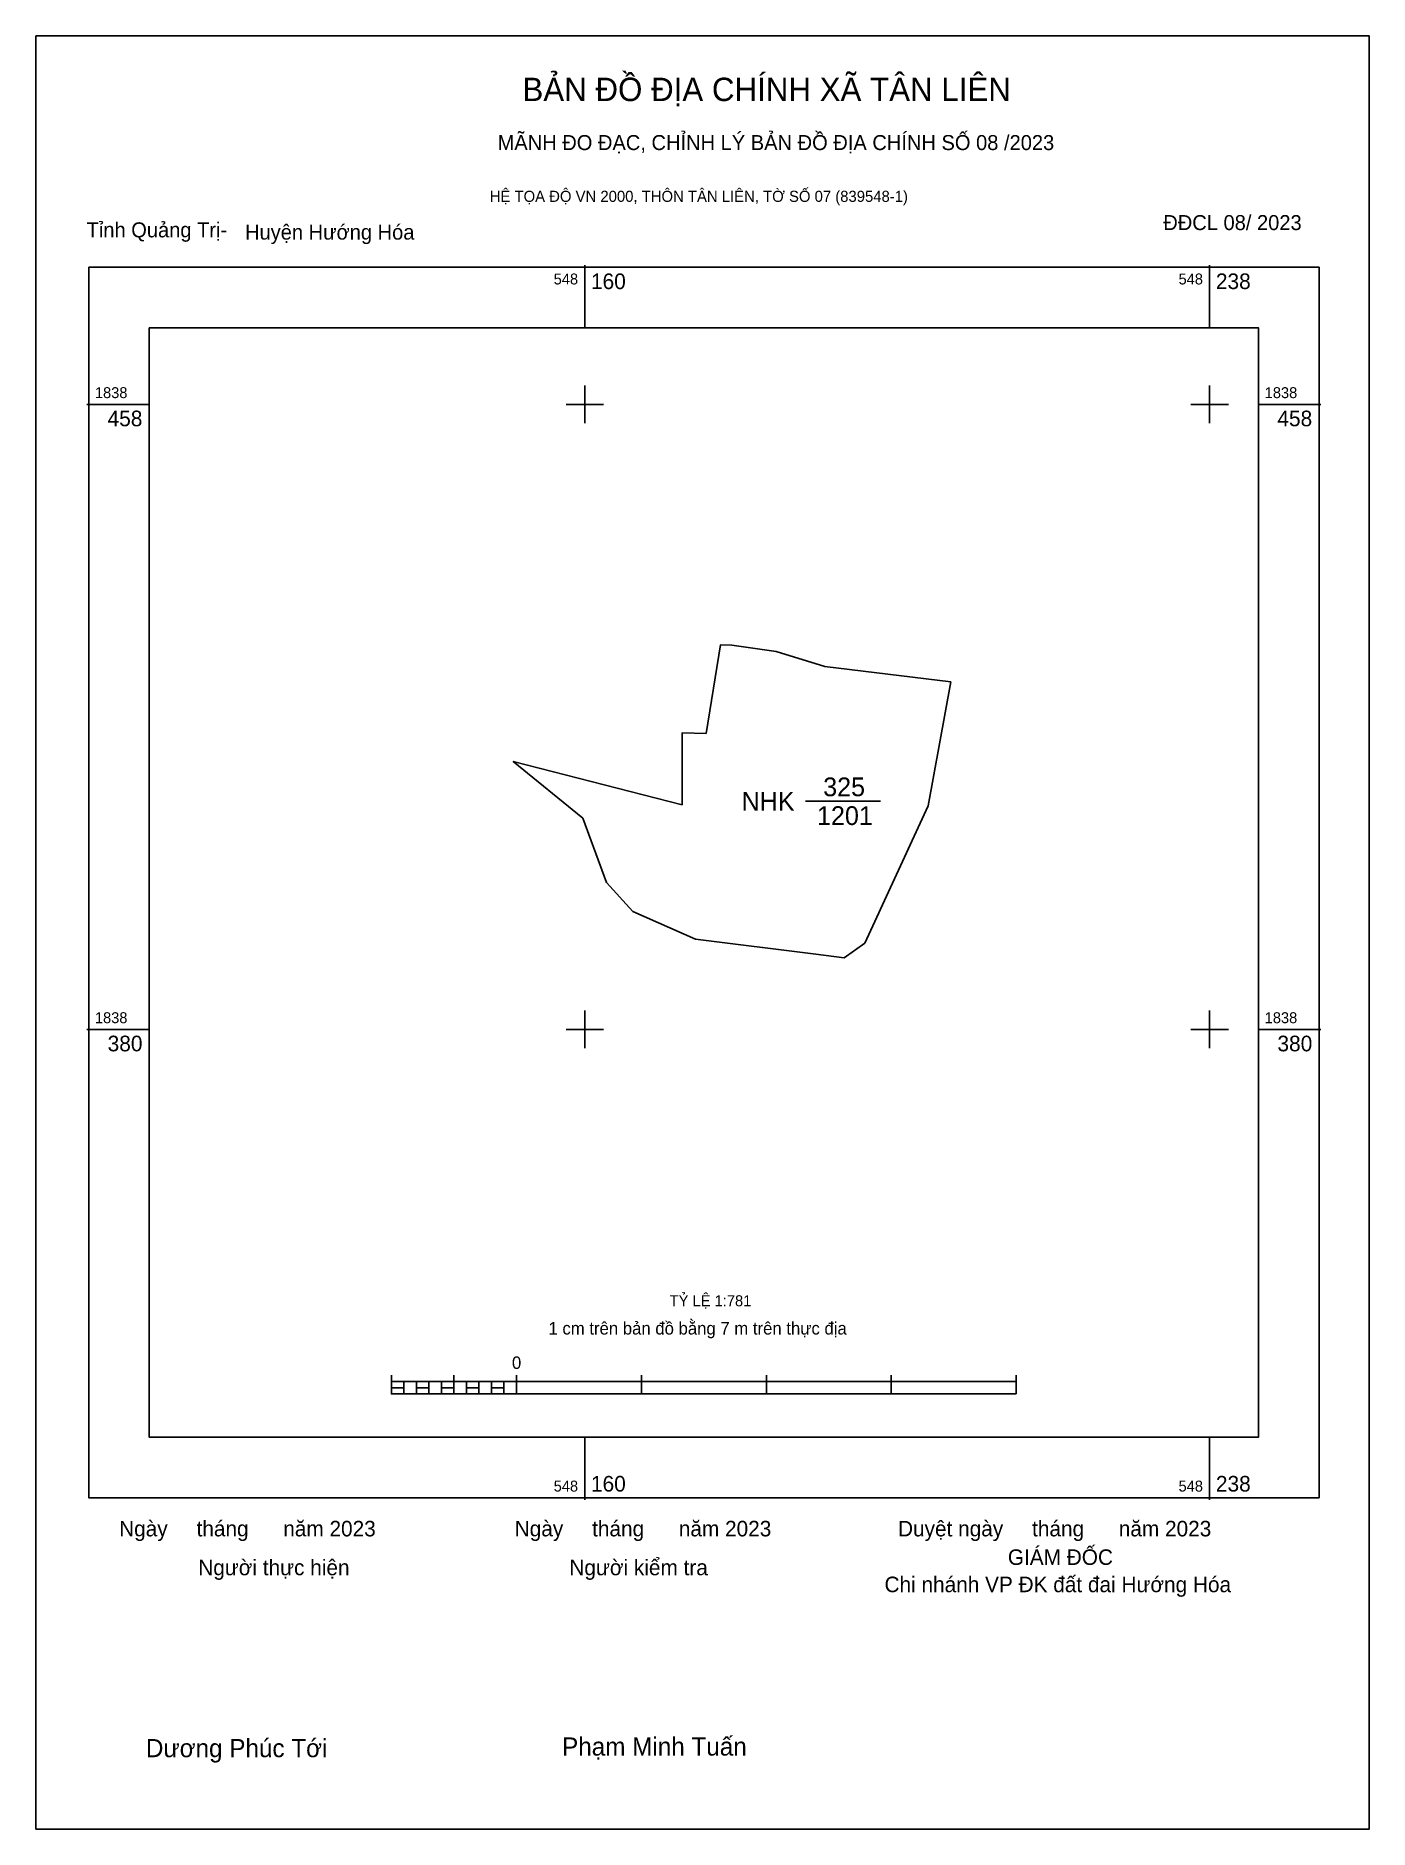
# Model space of a CAD drawing. Extents: x 548091 to 548258, y 1838281 to 1838505.
import ezdxf

# ---------------------------------------------------------------- set-up
doc = ezdxf.new("R2010")
doc.units = 0
for name, color, linetype in [('Level 10', 7, 'Continuous'), ('Level 13', 7, 'Continuous'), ('Level 15', 7, 'Continuous'), ('Level 36', 7, 'Continuous'), ('Level 6', 7, 'Continuous'), ('Level 62', 7, 'Continuous'), ('Level 63', 7, 'Continuous'), ('Level 9', 7, 'Continuous')]:
    doc.layers.add(name, color=color, linetype=linetype)

msp = doc.modelspace()

# ---------------------------------------------------------------- linework, layer by layer
at = {"layer": 'Level 10'}
msp.add_line((548187.67, 1838409.24), (548197.06, 1838409.24), dxfattribs=at)
msp.add_lwpolyline([(548175.23, 1838417.7), (548177.04, 1838428.83), (548178.45, 1838428.75), (548183.98, 1838427.96), (548190.08, 1838426.1), (548205.83, 1838424.16), (548203.02, 1838408.68), (548202.01, 1838406.48), (548195.08, 1838391.48), (548192.51, 1838389.66), (548188.94, 1838390.11), (548173.92, 1838391.98), (548166.07, 1838395.46), (548162.76, 1838399.06), (548159.82, 1838407.12), (548151.1, 1838414.2), (548172.22, 1838408.8), (548172.23, 1838417.8)], close=True, dxfattribs=at)
at = {"layer": 'Level 15'}
msp.add_lwpolyline([(548091.37, 1838504.99), (548258.19, 1838504.99), (548258.19, 1838280.66), (548091.37, 1838280.66)], close=True, dxfattribs=at)
at = {"layer": 'Level 36'}
for p, q in [((548203.02, 1838408.68), (548195.08, 1838391.48)), ((548173.92, 1838391.98), (548166.07, 1838395.46)), ((548195.08, 1838391.48), (548192.51, 1838389.66))]:
    msp.add_line(p, q, dxfattribs=at)
at = {"layer": 'Level 62'}
msp.add_lwpolyline([(548105.55, 1838468.47), (548244.34, 1838468.47), (548244.34, 1838329.68), (548105.55, 1838329.68)], close=True, dxfattribs=at)
at = {"layer": 'Level 63'}
for p, q in [((548160.04, 1838476.29), (548160.04, 1838468.47)), ((548238.23, 1838476.29), (548238.23, 1838468.47)), ((548160.04, 1838461.23), (548160.04, 1838456.54)), ((548238.23, 1838461.23), (548238.23, 1838456.54)), ((548097.73, 1838458.89), (548105.55, 1838458.89)), ((548157.7, 1838458.89), (548162.39, 1838458.89)), ((548235.88, 1838458.89), (548240.57, 1838458.89)), ((548244.34, 1838458.89), (548252.16, 1838458.89)), ((548160.04, 1838383.05), (548160.04, 1838378.35)), ((548238.23, 1838383.05), (548238.23, 1838378.35)), ((548097.73, 1838380.7), (548105.55, 1838380.7)), ((548157.7, 1838380.7), (548162.39, 1838380.7)), ((548235.88, 1838380.7), (548240.57, 1838380.7)), ((548244.34, 1838380.7), (548252.16, 1838380.7)), ((548135.85, 1838337.45), (548135.85, 1838335.1)), ((548143.67, 1838337.45), (548143.67, 1838335.1)), ((548151.49, 1838337.45), (548151.49, 1838335.1)), ((548167.13, 1838337.45), (548167.13, 1838335.1)), ((548182.77, 1838337.45), (548182.77, 1838335.1)), ((548198.4, 1838337.45), (548198.4, 1838335.1)), ((548214.04, 1838337.45), (548214.04, 1838335.1)), ((548135.85, 1838336.66), (548214.04, 1838336.66)), ((548135.85, 1838335.1), (548214.04, 1838335.1)), ((548137.42, 1838336.66), (548137.42, 1838335.1)), ((548138.98, 1838336.66), (548138.98, 1838335.1)), ((548140.55, 1838336.66), (548140.55, 1838335.1)), ((548142.11, 1838336.66), (548142.11, 1838335.1)), ((548143.67, 1838336.66), (548143.67, 1838335.1)), ((548145.24, 1838336.66), (548145.24, 1838335.1)), ((548146.8, 1838336.66), (548146.8, 1838335.1)), ((548148.36, 1838336.66), (548148.36, 1838335.1)), ((548149.93, 1838336.66), (548149.93, 1838335.1)), ((548151.49, 1838336.66), (548151.49, 1838335.1)), ((548160.04, 1838329.68), (548160.04, 1838321.86)), ((548238.23, 1838329.68), (548238.23, 1838321.86))]:
    msp.add_line(p, q, dxfattribs=at)
for points in [[(548097.98, 1838476.04), (548251.92, 1838476.04), (548251.92, 1838322.11), (548097.98, 1838322.11)], [(548135.85, 1838335.88), (548137.42, 1838335.88), (548137.42, 1838335.1), (548135.85, 1838335.1)], [(548135.85, 1838335.88), (548137.42, 1838335.88), (548137.42, 1838335.1), (548135.85, 1838335.1)], [(548138.98, 1838335.88), (548140.55, 1838335.88), (548140.55, 1838335.1), (548138.98, 1838335.1)], [(548142.11, 1838335.88), (548143.67, 1838335.88), (548143.67, 1838335.1), (548142.11, 1838335.1)], [(548145.24, 1838335.88), (548146.8, 1838335.88), (548146.8, 1838335.1), (548145.24, 1838335.1)], [(548148.36, 1838335.88), (548149.93, 1838335.88), (548149.93, 1838335.1), (548148.36, 1838335.1)]]:
    msp.add_lwpolyline(points, close=True, dxfattribs=at)

# ---------------------------------------------------------------- texts
at = {"layer": 'Level 13'}
for s, p in [('325', (548189.88, 1838409.87)), ('NHK', (548179.67, 1838408.07)), ('1201', (548189.11, 1838406.27))]:
    msp.add_text(s, height=2.346, dxfattribs=at).set_placement(p)
at = {"layer": 'Level 6'}
msp.add_text('TỶ LỆ 1:781', height=1.3744, dxfattribs=at).set_placement((548170.67, 1838346.07))
at = {"layer": 'Level 63'}
for s, height, p in [('BẢN ĐỒ ĐỊA CHÍNH XÃ TÂN LIÊN', 2.927, (548152.25, 1838496.83)), ('MÃNH ĐO ĐẠC, CHỈNH LÝ BẢN ĐỒ ĐỊA CHÍNH SỐ 08 /2023', 1.8782, (548149.14, 1838490.7)), ('HỆ TỌA ĐỘ VN 2000, THÔN TÂN LIÊN, TỜ SỐ 07 (839548-1)', 1.3903, (548148.16, 1838484.22)), ('548', 1.368, (548156.16, 1838473.89)), ('160', 1.955, (548160.82, 1838473.31)), ('548', 1.368, (548234.34, 1838473.89)), ('238', 1.955, (548239.01, 1838473.31)), ('1838', 1.368, (548098.76, 1838459.67)), ('1838', 1.368, (548245.12, 1838459.67)), ('458', 1.955, (548100.34, 1838456.15)), ('458', 1.955, (548246.7, 1838456.15)), ('1838', 1.368, (548098.76, 1838381.48)), ('1838', 1.368, (548245.12, 1838381.48)), ('380', 1.955, (548100.35, 1838377.96)), ('380', 1.955, (548246.71, 1838377.96)), ('1 cm trên bản đồ bằng 7 m trên thực địa', 1.5637, (548155.51, 1838342.53)), ('0', 1.56, (548150.94, 1838338.23)), ('548', 1.368, (548156.16, 1838322.89)), ('160', 1.955, (548160.82, 1838322.89)), ('548', 1.368, (548234.34, 1838322.89)), ('238', 1.955, (548239.01, 1838322.89)), ('Ngày     tháng      năm 2023', 1.9455, (548101.79, 1838317.28)), ('Ngày     tháng      năm 2023', 1.9455, (548151.28, 1838317.28)), ('Duyệt ngày     tháng      năm 2023', 1.9455, (548199.24, 1838317.28)), ('Người thực hiện', 1.9455, (548111.69, 1838312.42)), ('Người kiểm tra', 1.9455, (548158.12, 1838312.42)), ('GIÁM ĐỐC', 1.946, (548212.98, 1838313.71)), ('Chi nhánh VP ĐK đất đai Hướng Hóa', 1.9455, (548197.55, 1838310.3)), ('Dương Phúc Tới', 2.2692, (548105.14, 1838289.66)), ('Phạm Minh Tuấn', 2.2692, (548157.21, 1838289.86))]:
    msp.add_text(s, height=height, dxfattribs=at).set_placement(p)
at = {"layer": 'Level 9'}
for s, p in [('ĐĐCL 08/ 2023', (548232.43, 1838480.69)), ('Tỉnh Quảng Trị-', (548097.72, 1838479.78)), ('Huyện Hướng Hóa', (548117.54, 1838479.5))]:
    msp.add_text(s, height=1.8782, dxfattribs=at).set_placement(p)

doc.saveas('drawing.dxf')
